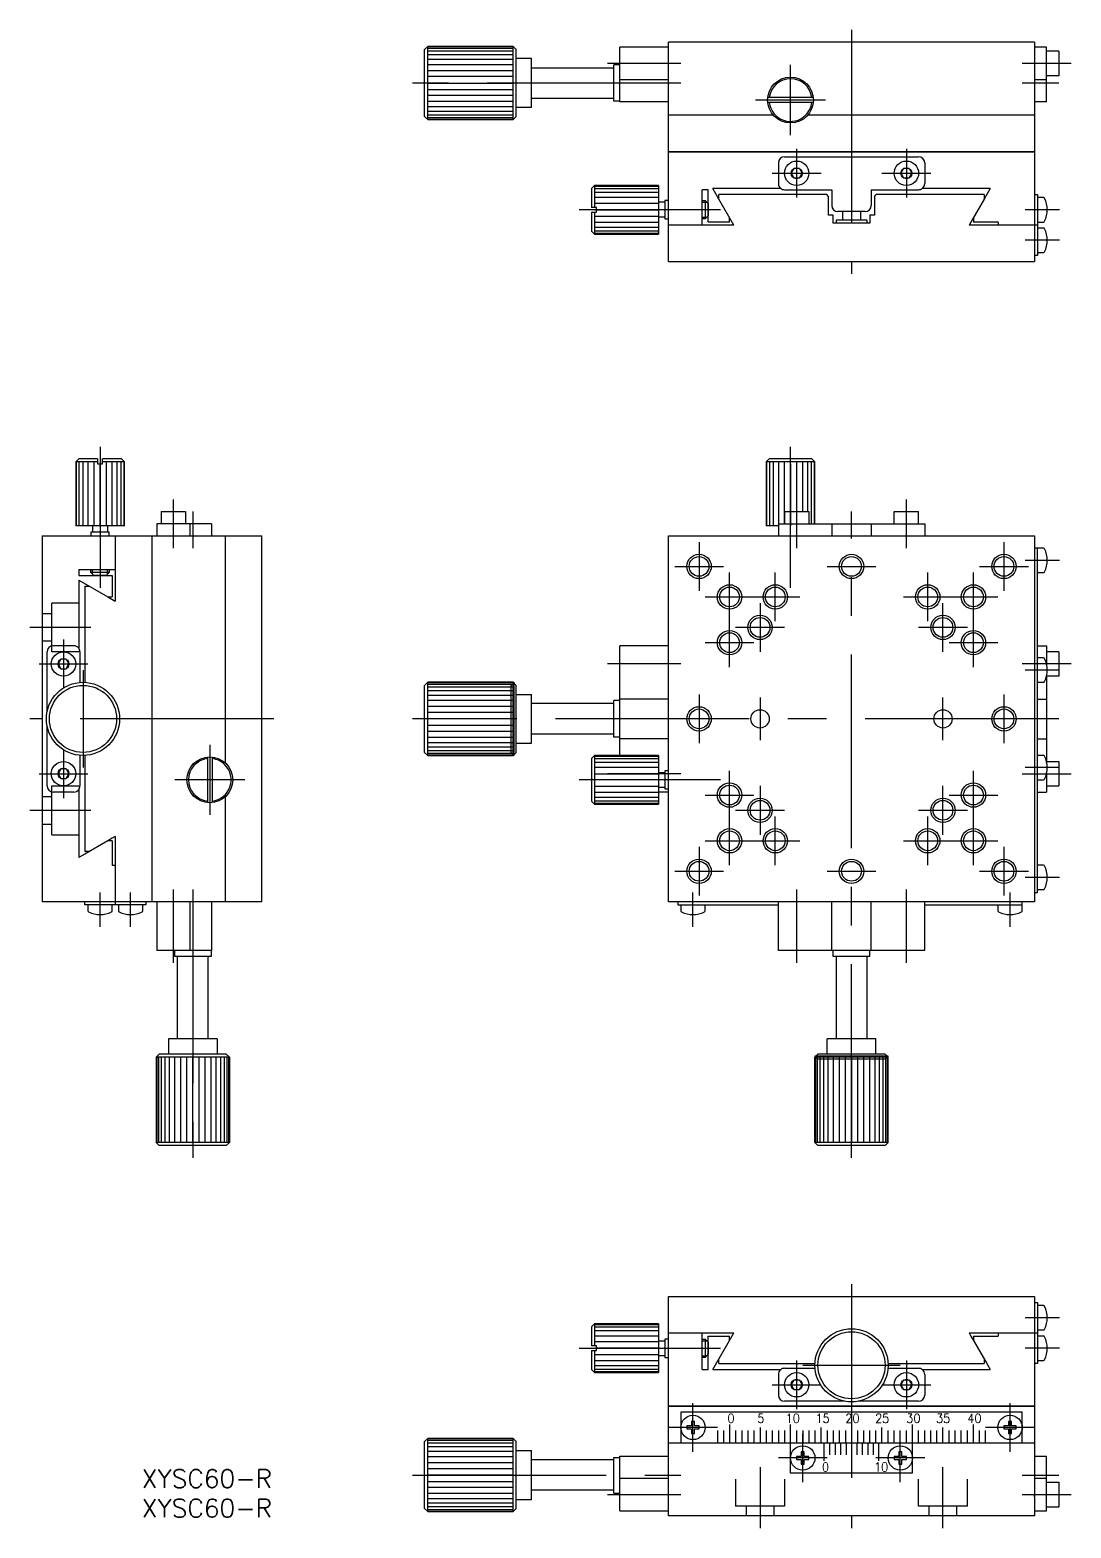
# Model space of a CAD drawing. Extents: x -135 to 243, y -133 to 113.
# Drawn here: x -134.7 to 36, y -132.7 to 113 of the extents above; entities that cross this region are included whole.
import ezdxf

# ---------------------------------------------------------------- set-up
doc = ezdxf.new("R2010")
doc.units = 0
doc.linetypes.add('CENTER', pattern=[50.8, 31.75, -6.35, 6.35, -6.35])
doc.linetypes.add('DASHED', pattern=[19.05, 12.7, -6.35])
doc.layers.get('0').update_dxf_attribs({"linetype": 'CONTINUOUS'})
doc.layers.add('CENTER', color=1, linetype='CENTER')
doc.styles.add('CONVERTER_2', font='txt.shx', dxfattribs={"width": 0.9})
doc.styles.get("Standard").update_dxf_attribs({"font": 'txt.shx', "height": 3, "bigfont": 'bigfont.shx'})

# ---------------------------------------------------------------- blocks, each defined once
blk = doc.blocks.new('*U2')
at = {"color": 7, "linetype": 'CONTINUOUS', "style": 'CONVERTER_2', "width": 0.9}
blk.add_text('0', height=1.5, dxfattribs=at).set_placement((-4.84, -123.48))
blk = doc.blocks.new('*U3')
at = {"color": 7, "linetype": 'CONTINUOUS', "style": 'CONVERTER_2', "width": 0.9}
blk.add_text('0', height=1.5, dxfattribs=at).set_placement((-20.34, -115.48))
blk = doc.blocks.new('*U4')
at = {"color": 7, "linetype": 'CONTINUOUS', "style": 'CONVERTER_2', "width": 0.9}
blk.add_text('15', height=1.5, dxfattribs=at).set_placement((-5.9, -115.48))
blk = doc.blocks.new('*U5')
at = {"color": 7, "linetype": 'CONTINUOUS', "style": 'CONVERTER_2', "width": 0.9}
blk.add_text('5', height=1.5, dxfattribs=at).set_placement((-15.45, -115.48))
blk = doc.blocks.new('*U6')
at = {"color": 7, "linetype": 'CONTINUOUS', "style": 'CONVERTER_2', "width": 0.9}
blk.add_text('10', height=1.5, dxfattribs=at).set_placement((-10.79, -115.48))
blk = doc.blocks.new('*U7')
at = {"color": 7, "linetype": 'CONTINUOUS', "style": 'CONVERTER_2', "width": 0.9}
blk.add_text('10', height=1.5, dxfattribs=at).set_placement((3.71, -123.48))
blk = doc.blocks.new('*U8')
at = {"color": 7, "linetype": 'CONTINUOUS', "style": 'CONVERTER_2', "width": 0.9}
blk.add_text('35', height=1.5, dxfattribs=at).set_placement((13.88, -115.48))
blk = doc.blocks.new('*U9')
at = {"color": 7, "linetype": 'CONTINUOUS', "style": 'CONVERTER_2', "width": 0.9}
blk.add_text('20', height=1.5, dxfattribs=at).set_placement((-1.01, -115.48))
blk = doc.blocks.new('*U10')
at = {"color": 7, "linetype": 'CONTINUOUS', "style": 'CONVERTER_2', "width": 0.9}
blk.add_text('25', height=1.5, dxfattribs=at).set_placement((3.88, -115.48))
blk = doc.blocks.new('*U11')
at = {"color": 7, "linetype": 'CONTINUOUS', "style": 'CONVERTER_2', "width": 0.9}
blk.add_text('30', height=1.5, dxfattribs=at).set_placement((8.99, -115.48))
blk = doc.blocks.new('*U12')
at = {"color": 7, "linetype": 'CONTINUOUS', "style": 'CONVERTER_2', "width": 0.9}
blk.add_text('40', height=1.5, dxfattribs=at).set_placement((18.99, -115.48))
blk = doc.blocks.new('*U24')
at = {"color": 7, "linetype": 'CONTINUOUS'}
blk.add_text('XYSC60-R', height=3, dxfattribs=at).set_placement((-116.37, -126.12))
blk = doc.blocks.new('*U25')
at = {"color": 7, "linetype": 'CONTINUOUS'}
blk.add_text('XYSC60-R', height=3, dxfattribs=at).set_placement((-116.37, -130.97))

msp = doc.modelspace()

# ---------------------------------------------------------------- linework, layer by layer
at = {"color": 7, "linetype": 'CONTINUOUS'}
for p, q in [((30, 111), (-30, 111)), ((-30, 110.2), (-30, 111)), ((-30, 101.2), (-30, 111)), ((30, 111), (30, 110.2)), ((-70, 109.8), (-69.5, 110.3)), ((-70, 106.5), (-70, 109.8)), ((-69.5, 110.21), (-69.5, 110.3)), ((-55.5, 110.3), (-69.5, 110.3)), ((-69.5, 109.94), (-69.5, 110.21)), ((-55.5, 110.21), (-69.5, 110.21)), ((-69.5, 109.5), (-69.5, 109.94)), ((-55.5, 109.94), (-69.5, 109.94)), ((-69.5, 108.9), (-69.5, 109.5)), ((-55.5, 109.5), (-69.5, 109.5)), ((-69.5, 108.16), (-69.5, 108.9)), ((-55.5, 108.9), (-69.5, 108.9)), ((-69.5, 107.3), (-69.5, 108.16)), ((-55.5, 108.16), (-69.5, 108.16)), ((-55.5, 110.3), (-55, 109.8)), ((-55.5, 110.21), (-55.5, 110.3)), ((-55.5, 109.94), (-55.5, 110.21)), ((-55.5, 109.5), (-55.5, 109.94)), ((-55.5, 108.9), (-55.5, 109.5)), ((-55.5, 108.16), (-55.5, 108.9)), ((-55.5, 107.3), (-55.5, 108.16)), ((-55, 98.8), (-55, 109.8)), ((-52.5, 108.3), (-55, 108.3)), ((-55, 100.3), (-55, 108.3)), ((-52.5, 100.3), (-52.5, 108.3)), ((-52.5, 106.8), (-52.5, 108.3)), ((-30, 110.2), (-38, 110.2)), ((-38, 104.8), (-38, 110.2)), ((32, 110.2), (30, 110.2)), ((30, 110.2), (30, 107.3)), ((32, 107.5), (32, 110.2)), ((34, 109.5), (32, 109.5)), ((34, 109.5), (34, 107.5)), ((-70, 106.3), (-70, 106.5)), ((-70, 102.3), (-70, 106.3)), ((-69.5, 106.32), (-69.5, 107.3)), ((-55.5, 107.3), (-69.5, 107.3)), ((-69.5, 105.34), (-69.5, 106.32)), ((-55.5, 106.32), (-69.5, 106.32)), ((-55.5, 106.32), (-55.5, 107.3)), ((-55.5, 105.34), (-55.5, 106.32)), ((-52.5, 106.8), (-39, 106.8)), ((-52.5, 101.8), (-52.5, 106.8)), ((-38, 107.3), (-39, 107.3)), ((-39, 101.3), (-39, 107.3)), ((30, 107.9), (30, 97)), ((30, 107.5), (30, 101.2)), ((32, 101.2), (32, 107.5)), ((34, 107.5), (34, 105.5)), ((-69.5, 104.3), (-69.5, 105.34)), ((-55.5, 105.34), (-69.5, 105.34)), ((-69.5, 98.3), (-69.5, 104.3)), ((-69.5, 104.3), (-55.5, 104.3)), ((-69.5, 103.26), (-55.5, 103.26)), ((-55.5, 104.3), (-55.5, 105.34)), ((-55.5, 98.3), (-55.5, 104.3)), ((-30, 104.8), (-38, 104.8)), ((-38, 101.2), (-38, 104.8)), ((32, 104.8), (30, 104.8)), ((34, 105.5), (32, 105.5)), ((-70, 98.8), (-70, 102.3)), ((-69.5, 102.28), (-55.5, 102.28)), ((-69.5, 101.3), (-55.5, 101.3)), ((-52.5, 101.8), (-39, 101.8)), ((-52.5, 100.3), (-52.5, 101.8)), ((-38, 101.3), (-39, 101.3)), ((-30, 101.2), (-38, 101.2)), ((-30, 101.2), (-32, 101.2)), ((-30, 93), (-30, 101.2)), ((-6.26, 101.9), (-13.74, 101.9)), ((-6.26, 101.1), (-13.74, 101.1)), ((32, 101.2), (30, 101.2)), ((32, 101.2), (30, 101.2)), ((-70, 98.8), (-69.5, 98.3)), ((-69.5, 100.44), (-55.5, 100.44)), ((-69.5, 99.7), (-55.5, 99.7)), ((-69.5, 99.1), (-55.5, 99.1)), ((-69.5, 98.66), (-55.5, 98.66)), ((-69.5, 98.39), (-55.5, 98.39)), ((-69.5, 98.3), (-55.5, 98.3)), ((-55.5, 98.3), (-69.5, 98.3)), ((-55, 98.8), (-55.5, 98.3)), ((-52.5, 100.3), (-55, 100.3)), ((-52.5, 100.3), (-55, 100.3)), ((-12.81, 99), (-30, 99)), ((30, 99), (-7.19, 99)), ((30, 99), (12.81, 99)), ((30, 97), (30, 93)), ((30, 93), (-30, 93)), ((-30, 93), (30, 93)), ((-30, 81), (-30, 93)), ((-12, 91.2), (-12, 87.8)), ((-11, 92.2), (11, 92.2)), ((12, 91.2), (12, 87.8)), ((30, 93), (30, 75)), ((-9.45, 90.28), (-9.9, 89.5)), ((-9.9, 89.5), (-9.45, 88.72)), ((-8.55, 90.28), (-9.45, 90.28)), ((-9.45, 88.72), (-8.55, 88.72)), ((-8.55, 90.28), (-8.1, 89.5)), ((-8.55, 88.72), (-8.1, 89.5)), ((8.55, 90.28), (8.1, 89.5)), ((8.1, 89.5), (8.55, 88.72)), ((9.45, 90.28), (8.55, 90.28)), ((8.55, 88.72), (9.45, 88.72)), ((9.45, 90.28), (9.9, 89.5)), ((9.45, 88.72), (9.9, 89.5)), ((-42.64, 87), (-42.14, 87.5)), ((-42.64, 87), (-42.64, 83.9)), ((-31.64, 87.5), (-42.14, 87.5)), ((-42.14, 87.5), (-42.14, 83.9)), ((-42.14, 87.36), (-31.64, 87.36)), ((-31.64, 86.96), (-42.14, 86.96)), ((-31.64, 86.33), (-42.14, 86.33)), ((-31.64, 87.5), (-31.64, 84.73)), ((-24.5, 81), (-24.5, 86.8)), ((-23.5, 86.8), (-24.5, 86.8)), ((-24.04, 86.8), (-24.5, 86.8)), ((-23.5, 81.5), (-23.5, 86.8)), ((-11.6, 87), (-22.75, 87)), ((-21.75, 85.26), (-22.75, 87)), ((-11, 86.8), (-3.25, 86.8)), ((-3.25, 86.8), (-3.25, 84.2)), ((3.25, 86.8), (11, 86.8)), ((3.25, 86.8), (3.25, 84.2)), ((22.75, 87), (11.6, 87)), ((22.75, 87), (21.75, 85.26)), ((-41.84, 83.9), (-42.64, 83.9)), ((-31.64, 85.5), (-42.14, 85.5)), ((-31.64, 84.54), (-42.14, 84.54)), ((-41.84, 83.5), (-41.84, 83.9)), ((-31.64, 84.73), (-31.64, 83.5)), ((-30.64, 84.73), (-31.64, 84.73)), ((-30.64, 85), (-30.64, 82)), ((-30, 85), (-30.64, 85)), ((-24.5, 84.73), (-24.5, 85)), ((-24.5, 85), (-24, 85)), ((-24, 85), (-24, 82)), ((-24, 85), (-23.73, 84.73)), ((-23.73, 84.73), (-23.5, 84.5)), ((-23.5, 83.5), (-23.5, 84.5)), ((-23.5, 84.5), (-23.5, 82.5)), ((-4.05, 86), (-21.75, 86)), ((-21.75, 85.26), (-21.75, 86)), ((-19.29, 81), (-21.75, 85.26)), ((-3.75, 85.7), (-4.05, 86)), ((-3.75, 82.6), (-3.75, 85.7)), ((3.75, 85.7), (4.05, 86)), ((3.75, 85.7), (3.75, 82.6)), ((21.75, 86), (4.05, 86)), ((21.75, 85.26), (19.58, 81.5)), ((21.75, 86), (21.75, 85.26)), ((30, 86), (30.5, 86)), ((30.5, 86), (30.5, 76)), ((31.49, 85.5), (30.5, 85.5)), ((-42.64, 83.1), (-41.84, 83.1)), ((-42.64, 83.1), (-42.64, 80)), ((-42.14, 83.1), (-42.14, 79.5)), ((-42.14, 82.46), (-31.64, 82.46)), ((-42.14, 81.5), (-31.64, 81.5)), ((-41.84, 83.5), (-31.64, 83.5)), ((-41.84, 83.1), (-41.84, 83.5)), ((-31.64, 83.5), (-31.64, 82.28)), ((-31.64, 82.28), (-31.64, 79.64)), ((-30.64, 82.28), (-31.64, 82.28)), ((-30.64, 82), (-30, 82)), ((-24.5, 82.28), (-24.5, 83.5)), ((-24.5, 82), (-24.5, 82.28)), ((-24, 82), (-24.5, 82)), ((-23.73, 82.28), (-24, 82)), ((-23.5, 82.5), (-23.73, 82.28)), ((-20, 81.5), (-23.5, 81.5)), ((-20, 81.5), (-20, 82.23)), ((-3, 82.6), (-3.75, 82.6)), ((-3, 81.3), (-3, 82.6)), ((-2.5, 81.3), (-3, 81.3)), ((-1.5, 81.8), (-2.5, 81.8)), ((-2.5, 81.8), (-2.5, 81.3)), ((2.5, 81.3), (-2.5, 81.3)), ((-1.5, 83.2), (-2.25, 83.2)), ((1.5, 83.2), (-1.5, 83.2)), ((-1.5, 83.2), (-1.5, 81.8)), ((1.5, 81.8), (-1.5, 81.8)), ((1.5, 83.2), (1.5, 81.8)), ((2.25, 83.2), (1.5, 83.2)), ((2.5, 81.8), (1.5, 81.8)), ((2.5, 81.8), (2.5, 81.3)), ((3, 81.3), (2.5, 81.3)), ((3, 82.6), (3, 81.3)), ((3.75, 82.6), (3, 82.6)), ((19.58, 81.5), (19.29, 81)), ((19.58, 81.5), (19.29, 81)), ((20, 82.23), (19.58, 81.5)), ((20, 82.23), (20, 81.5)), ((24.04, 81.5), (20, 81.5)), ((24.04, 81.5), (24.04, 81)), ((30.5, 81.5), (31.49, 81.5)), ((-42.14, 79.5), (-42.64, 80)), ((-42.14, 80.67), (-31.64, 80.67)), ((-42.14, 80.04), (-31.64, 80.04)), ((-31.64, 79.64), (-42.14, 79.64)), ((-42.14, 79.5), (-31.64, 79.5)), ((-31.64, 79.64), (-31.64, 79.5)), ((-19.29, 81), (-30, 81)), ((-30, 75), (-30, 81)), ((30.5, 81), (19.29, 81)), ((31.49, 80.5), (30.5, 80.5)), ((30.5, 76.5), (31.49, 76.5)), ((-30, 75), (30, 75)), ((30.5, 76), (30, 76)), ((-127.23, 42.14), (-126.73, 42.64)), ((-127.23, 42.14), (-127.23, 31.64)), ((-123.63, 42.14), (-127.23, 42.14)), ((-127.09, 31.64), (-127.09, 42.14)), ((-123.63, 42.64), (-126.73, 42.64)), ((-126.69, 42.14), (-126.69, 31.64)), ((-126.06, 42.14), (-126.06, 31.64)), ((-125.23, 42.14), (-125.23, 31.64)), ((-124.26, 42.14), (-124.26, 31.64)), ((-123.63, 42.64), (-123.63, 41.84)), ((-123.63, 41.84), (-123.23, 41.84)), ((-123.23, 31.64), (-123.23, 41.84)), ((-123.23, 41.84), (-122.83, 41.84)), ((-119.73, 42.64), (-122.83, 42.64)), ((-122.83, 41.84), (-122.83, 42.64)), ((-119.23, 42.14), (-122.83, 42.14)), ((-122.19, 31.64), (-122.19, 42.14)), ((-121.23, 31.64), (-121.23, 42.14)), ((-120.4, 31.64), (-120.4, 42.14)), ((-119.76, 31.64), (-119.76, 42.14)), ((-119.73, 42.64), (-119.23, 42.14)), ((-119.36, 42.14), (-119.36, 31.64)), ((-119.23, 31.64), (-119.23, 42.14)), ((-14, 42.14), (-13.5, 42.64)), ((-14, 42.14), (-14, 31.64)), ((-6, 42.14), (-14, 42.14)), ((-13.86, 31.64), (-13.86, 42.14)), ((-6.5, 42.64), (-13.5, 42.64)), ((-13.46, 42.14), (-13.46, 31.64)), ((-12.83, 42.14), (-12.83, 31.64)), ((-12, 42.14), (-12, 31.64)), ((-11.04, 42.14), (-11.04, 32)), ((-10, 41.84), (-10, 31.64)), ((-8.96, 34), (-8.96, 42.14)), ((-8, 34), (-8, 42.14)), ((-7.17, 34), (-7.17, 42.14)), ((-6.54, 32), (-6.54, 42.14)), ((-6.5, 42.64), (-6, 42.14)), ((-6.14, 42.14), (-6.14, 32)), ((-6, 32), (-6, 42.14)), ((-111.23, 32), (-113.93, 32)), ((-113.93, 32), (-113.93, 30)), ((-113.23, 34), (-111.23, 34)), ((-113.23, 34), (-113.23, 32)), ((-111.23, 34), (-109.23, 34)), ((-104.93, 32), (-111.23, 32)), ((-109.23, 34), (-109.23, 32)), ((-108.53, 32), (-108.53, 30)), ((-104.93, 32), (-104.93, 30)), ((-104.93, 32), (-104.93, 30)), ((-12, 32), (-11.04, 32)), ((-12, 32), (-12, 31.64)), ((-11.04, 32), (-8.96, 32)), ((-11, 34), (-11, 32)), ((-11, 34), (-8.96, 34)), ((-8.96, 34), (-8, 34)), ((-8.96, 32), (-8, 32)), ((-8, 34), (-7.17, 34)), ((-8, 32), (-7.17, 32)), ((-7.17, 34), (-7, 34)), ((-7.17, 32), (-6.54, 32)), ((-7, 34), (-7, 32)), ((-6.54, 32), (-6.14, 32)), ((-6.14, 32), (-6, 32)), ((-6, 32), (-5, 32)), ((-6, 32), (-3.5, 32)), ((-3.5, 32), (-3.25, 32)), ((-3.25, 32), (3.25, 32)), ((-3.25, 32), (-3.25, 30)), ((3.25, 32), (3.25, 30)), ((3.25, 32), (3.5, 32)), ((3.5, 32), (5, 32)), ((5, 32), (12, 32)), ((7, 34), (11, 34)), ((7, 32), (7, 34)), ((11, 32), (11, 34)), ((11, 32), (12, 32)), ((12, 32), (12, 30)), ((-132.73, 30), (-132.73, -30)), ((-132.73, 30), (-120.73, 30)), ((-124.45, 31.64), (-127.23, 31.64)), ((-121.73, 30.64), (-124.73, 30.64)), ((-124.73, 30.64), (-124.73, 30)), ((-123.23, 31.64), (-124.45, 31.64)), ((-124.45, 31.64), (-124.45, 30.64)), ((-122, 31.64), (-123.23, 31.64)), ((-119.36, 31.64), (-122, 31.64)), ((-122, 31.64), (-122, 30.64)), ((-121.73, 30), (-121.73, 30.64)), ((-121.73, 30), (-121.23, 30)), ((-120.73, 30), (-120.73, 19.29)), ((-120.73, 30), (-114.73, 30)), ((-119.23, 31.64), (-119.36, 31.64)), ((-114.73, 30), (-114.73, -30)), ((-114.73, 30), (-114.73, -30)), ((-114.73, 30), (-113.93, 30)), ((-113.93, 30), (-111.03, 30)), ((-111.63, 30), (-100.73, 30)), ((-111.23, 30), (-104.93, 30)), ((-102.73, 30), (-102.73, -7.19)), ((-100.73, 30), (-96.73, 30)), ((-96.73, -9), (-96.73, 30)), ((-30, 30), (30, 30)), ((-30, 14), (-30, 30)), ((-13.86, 31.64), (-14, 31.64)), ((-12.83, 31.64), (-13.86, 31.64)), ((-12, 31.64), (-12.83, 31.64)), ((-12, 31.64), (-12, 30)), ((30, 30), (30, 5)), ((30.5, 28), (30, 28)), ((30.5, 0), (30.5, 28)), ((31.49, 28), (30.5, 28)), ((-126.73, 24.5), (-120.73, 24.5)), ((-126.73, 24.5), (-126.73, 23.5)), ((-126.73, 23.5), (-121.23, 23.5)), ((-126.73, 22.75), (-126.73, 11.6)), ((-126.73, 22.75), (-121.96, 20)), ((-124.73, 24), (-124.73, 24.5)), ((-121.73, 24), (-124.73, 24)), ((-124.45, 23.73), (-124.73, 24)), ((-124.23, 23.5), (-124.45, 23.73)), ((-122.23, 23.5), (-124.23, 23.5)), ((-124.23, 23.5), (-123.23, 23.5)), ((-122, 23.73), (-122.23, 23.5)), ((-121.73, 24), (-122, 23.73)), ((-121.73, 24.5), (-121.73, 24)), ((-121.23, 23.5), (-121.23, 20)), ((30.5, 24), (31.49, 24)), ((-125.73, 21.75), (-125.73, 6)), ((-125.73, 21.75), (-124.99, 21.75)), ((-121.96, 20), (-120.73, 19.29)), ((-121.96, 20), (-121.23, 20)), ((-30, 12), (-30, 14)), ((30, 14), (30, 12)), ((-131.93, 1.09), (-131.93, 11)), ((-127.53, 12), (-130.93, 12)), ((-126.53, 11), (-126.53, 5.96)), ((-30, 12), (-38, 12)), ((-38, 4), (-38, 12)), ((-30, 10), (-30, 12)), ((-30, 5), (-30, 10)), ((30, 12), (30, 10)), ((30.5, 12), (32, 12)), ((31.49, 10), (30.5, 10)), ((32, 12), (32, 8.82)), ((32, 12), (32, 11)), ((34, 11), (32, 11)), ((34, 11), (34, 7)), ((-129.68, 9.78), (-130.13, 9)), ((-130.13, 9), (-129.68, 8.22)), ((-128.78, 9.78), (-129.68, 9.78)), ((-129.68, 8.22), (-128.78, 8.22)), ((-128.78, 9.78), (-128.33, 9)), ((-128.78, 8.22), (-128.33, 9)), ((-69.5, 6), (-70, 5.5)), ((-70, 2), (-70, 5.5)), ((-69.5, 6), (-55.5, 6)), ((-69.5, 0), (-69.5, 6)), ((-55.5, 6), (-69.5, 6)), ((-55.5, 5.91), (-69.5, 5.91)), ((-55.5, 5.64), (-69.5, 5.64)), ((-55.5, 5.2), (-69.5, 5.2)), ((-55.3, 6), (-55.8, 5.5)), ((-55.8, 2), (-55.8, 5.5)), ((-55.5, 6), (-55, 5.5)), ((-55.5, 0), (-55.5, 6)), ((-55.3, 0), (-55.3, 6)), ((-55, -5.5), (-55, 5.5)), ((-30, 4), (-30, 5)), ((30, 5), (30, 3.5)), ((30.5, 6), (31.49, 6)), ((32, 7.24), (32, 5)), ((32, 7.07), (32, 4)), ((32, 7.07), (32, 4)), ((34, 7), (32, 7)), ((32, 5), (32, 3.5)), ((-55.5, 4.6), (-69.5, 4.6)), ((-55.5, 3.86), (-69.5, 3.86)), ((-55.5, 3), (-69.5, 3)), ((-55, -4), (-55, 4)), ((-55, 4), (-52.5, 4)), ((-55, 4), (-52.5, 4)), ((-52.5, -4), (-52.5, 4)), ((-52.5, 2.5), (-52.5, 4)), ((-52.5, -2.5), (-52.5, 2.5)), ((-39, 2.5), (-52.5, 2.5)), ((-39, 2.5), (-39, 3)), ((-38, 3), (-39, 3)), ((-39, -2.5), (-39, 2.5)), ((-38, 3), (-38, 4)), ((-30, 3.25), (-38, 3.25)), ((-38, 2.5), (-38, 3)), ((-38, -2.5), (-38, 2.5)), ((-30, 3), (-30, 4)), ((-30, 2.5), (-30, 3)), ((-30, -2.5), (-30, 2.5)), ((30, 4), (30, -4)), ((30, 4), (30, -4)), ((30, 3.5), (30, 3.25)), ((30, 3.25), (30, -3.25)), ((30.5, -4), (30.5, 4)), ((30.5, -4), (30.5, 4)), ((30.5, 3.25), (32, 3.25)), ((32, 4), (32, -4)), ((32, 4), (32, -4)), ((32, 3.5), (32, 3.25)), ((32, 3.25), (32, -3.25)), ((-70, -2), (-70, 2)), ((-55.5, 2.02), (-69.5, 2.02)), ((-55.5, 1.04), (-69.5, 1.04)), ((-69.5, -1.04), (-69.5, 0)), ((-55.5, 0), (-69.5, 0)), ((-55.8, -2), (-55.8, 2)), ((-55.5, -1.04), (-55.5, 0)), ((-55.3, -1.04), (-55.3, 0)), ((30.5, -28.5), (30.5, 0)), ((-131.93, -11), (-131.93, -1.09)), ((-70, -2.2), (-70, -2)), ((-70, -5.5), (-70, -2.2)), ((-69.5, -2.02), (-69.5, -1.04)), ((-69.5, -1.04), (-55.5, -1.04)), ((-69.5, -2.02), (-55.5, -2.02)), ((-69.5, -3), (-69.5, -2.02)), ((-55.8, -2.2), (-55.8, -2)), ((-55.8, -5.5), (-55.8, -2.2)), ((-55.5, -2.02), (-55.5, -1.04)), ((-55.5, -3), (-55.5, -2.02)), ((-55.3, -2.02), (-55.3, -1.04)), ((-55.3, -3), (-55.3, -2.02)), ((-69.5, -3.86), (-69.5, -3)), ((-69.5, -3), (-55.5, -3)), ((-69.5, -3.86), (-55.5, -3.86)), ((-69.5, -4.6), (-69.5, -3.86)), ((-69.5, -4.6), (-55.5, -4.6)), ((-69.5, -5.2), (-69.5, -4.6)), ((-55.5, -3.86), (-55.5, -3)), ((-55.5, -4.6), (-55.5, -3.86)), ((-55.5, -5.2), (-55.5, -4.6)), ((-55.3, -3.86), (-55.3, -3)), ((-55.3, -4.6), (-55.3, -3.86)), ((-55.3, -5.2), (-55.3, -4.6)), ((-55, -4), (-52.5, -4)), ((-52.5, -4), (-52.5, -2.5)), ((-39, -2.5), (-52.5, -2.5)), ((-39, -3), (-39, -2.5)), ((-38, -3), (-39, -3)), ((-38, -4), (-38, -2.5)), ((-30, -3.25), (-38, -3.25)), ((-38, -6), (-38, -4)), ((-30, -3), (-30, -2.5)), ((-30, -4), (-30, -3)), ((-30, -10), (-30, -4)), ((30, -3.25), (30, -3.5)), ((30, -3.5), (30, -5)), ((30.5, -3.25), (32, -3.25)), ((32, -3.25), (32, -3.5)), ((32, -3.5), (32, -5)), ((32, -4), (32, -7.07)), ((32, -4), (32, -7.07)), ((-126.53, -5.96), (-126.53, -11)), ((-125.73, -6), (-125.73, -21.75)), ((-105.63, -6.26), (-105.63, -13.74)), ((-104.83, -6.26), (-104.83, -13.74)), ((-69.5, -6), (-70, -5.5)), ((-69.5, -5.2), (-55.5, -5.2)), ((-69.5, -5.64), (-69.5, -5.2)), ((-69.5, -5.64), (-55.5, -5.64)), ((-69.5, -5.91), (-69.5, -5.64)), ((-69.5, -6), (-69.5, -5.91)), ((-69.5, -5.91), (-55.5, -5.91)), ((-69.5, -6), (-55.5, -6)), ((-55.3, -6), (-55.8, -5.5)), ((-55.5, -5.64), (-55.5, -5.2)), ((-55, -5.5), (-55.5, -6)), ((-55.5, -5.91), (-55.5, -5.64)), ((-55.5, -6), (-55.5, -5.91)), ((-55.3, -5.64), (-55.3, -5.2)), ((-55.3, -5.91), (-55.3, -5.64)), ((-55.3, -6), (-55.3, -5.91)), ((-42.64, -6.5), (-42.14, -6)), ((-42.64, -6.5), (-42.64, -13.5)), ((-42.14, -6), (-42.14, -9)), ((-38, -6), (-42.14, -6)), ((-42.14, -6.14), (-31.64, -6.14)), ((-31.64, -6.54), (-42.14, -6.54)), ((-31.64, -7.17), (-42.14, -7.17)), ((-31.64, -6), (-38, -6)), ((-31.64, -6), (-31.64, -6.14)), ((-31.64, -6.14), (-31.64, -6.54)), ((-31.64, -6.54), (-31.64, -7.17)), ((-31.64, -7.17), (-31.64, -8)), ((30, -5), (30, -30)), ((31.49, -6), (30.5, -6)), ((32, -5), (32, -7.17)), ((32, -7), (34, -7)), ((34, -7), (34, -11)), ((-129.68, -8.22), (-130.13, -9)), ((-130.13, -9), (-129.68, -9.78)), ((-128.78, -8.22), (-129.68, -8.22)), ((-129.68, -9.78), (-128.78, -9.78)), ((-128.78, -8.22), (-128.33, -9)), ((-128.78, -9.78), (-128.33, -9)), ((-96.73, -30), (-96.73, -9)), ((-31.64, -8), (-42.14, -8)), ((-42.14, -9), (-31.64, -9)), ((-42.14, -9), (-42.14, -10)), ((-31.64, -8), (-31.64, -9)), ((-31.64, -8.78), (-31.64, -10)), ((-31.64, -8.78), (-30.64, -8.78)), ((-31.64, -9), (-31.64, -10)), ((-30.64, -8.5), (-30.64, -11.5)), ((-30, -8.5), (-30.64, -8.5)), ((32, -8.93), (32, -12)), ((-127.53, -12), (-130.93, -12)), ((-126.73, -11.6), (-126.73, -22.75)), ((-42.14, -10), (-42.14, -14)), ((-38, -10), (-42.14, -10)), ((-42.14, -11.04), (-31.64, -11.04)), ((-42.14, -12), (-31.64, -12)), ((-31.64, -10), (-31.64, -11.23)), ((-31.64, -10), (-31.64, -11.04)), ((-31.64, -11.04), (-31.64, -12)), ((-31.64, -11.23), (-30.64, -11.23)), ((-31.64, -12), (-31.64, -13.86)), ((-30, -12), (-31.64, -12)), ((-30.64, -11.5), (-30, -11.5)), ((-30, -12), (-30, -10)), ((-30, -14), (-30, -12)), ((30.5, -10), (31.49, -10)), ((30.5, -12), (32, -12)), ((32, -11), (34, -11)), ((-102.73, -12.81), (-102.73, -30)), ((-42.14, -14), (-42.64, -13.5)), ((-42.14, -12.83), (-31.64, -12.83)), ((-42.14, -13.46), (-31.64, -13.46)), ((-31.64, -13.86), (-42.14, -13.86)), ((-42.14, -14), (-31.64, -14)), ((-31.64, -13.86), (-31.64, -14)), ((-30, -30), (-30, -14)), ((-121.23, -19.58), (-121.96, -20)), ((-120.73, -19.29), (-121.23, -19.58)), ((-120.73, -19.29), (-120.73, -30.5)), ((-121.96, -20), (-125.73, -22.18)), ((-124.99, -21.75), (-125.73, -21.75)), ((-121.23, -20), (-121.96, -20)), ((-121.23, -20), (-121.23, -24.04)), ((-125.73, -22.18), (-126.73, -22.75)), ((-120.73, -24.04), (-121.23, -24.04)), ((31.49, -24), (30.5, -24)), ((30, -28.5), (30.5, -28.5)), ((30.5, -28), (31.49, -28)), ((-120.23, -30), (-132.73, -30)), ((-125.73, -30.5), (-125.73, -30)), ((-120.73, -30.5), (-125.73, -30.5)), ((-125.23, -30.5), (-125.23, -31.49)), ((-121.23, -31.49), (-121.23, -30.5)), ((-115.73, -30.5), (-120.73, -30.5)), ((-118.73, -30), (-120.23, -30)), ((-120.23, -30.5), (-120.23, -31.49)), ((-114.73, -30), (-118.73, -30)), ((-116.23, -31.49), (-116.23, -30.5)), ((-115.73, -30), (-115.73, -30.5)), ((-104.93, -30), (-114.73, -30)), ((-113.93, -30), (-114.73, -30)), ((-113.93, -30), (-113.93, -38)), ((-108.53, -30), (-108.53, -38)), ((-104.93, -30), (-104.93, -38)), ((-104.93, -30), (-104.93, -32)), ((-96.73, -30), (-104.93, -30)), ((-12, -30), (-30, -30)), ((-28.5, -30), (-28.5, -30.5)), ((-28.5, -30.5), (-12, -30.5)), ((-28, -30.5), (-28, -31.49)), ((-24, -31.49), (-24, -30.5)), ((-12, -30.5), (-12, -30)), ((-3.25, -30), (-12, -30)), ((-12, -38), (-12, -30.5)), ((3.25, -30), (-3.25, -30)), ((-3.25, -38), (-3.25, -30)), ((3.25, -38), (3.25, -30)), ((12, -30), (3.25, -30)), ((12, -30.5), (12, -30)), ((30, -30), (12, -30)), ((12, -30.5), (28, -30.5)), ((12, -38), (12, -30.5)), ((24, -30.5), (24, -31.49)), ((28, -30.5), (28, -30)), ((28, -31.49), (28, -30.5)), ((-108.53, -38), (-113.93, -38)), ((-111.03, -38), (-111.03, -39)), ((-105.03, -39), (-111.03, -39)), ((-110.53, -52.5), (-110.53, -39)), ((-104.93, -38), (-108.53, -38)), ((-105.53, -52.5), (-105.53, -39)), ((-105.03, -38), (-105.03, -39)), ((-4, -38), (-12, -38)), ((-2.5, -38), (-4, -38)), ((-3, -39), (-3, -38)), ((-2.5, -39), (-3, -39)), ((2.5, -38), (-2.5, -38)), ((2.5, -39), (-2.5, -39)), ((-2.5, -39), (-2.5, -52.5)), ((3, -38), (2.5, -38)), ((2.5, -39), (2.5, -52.5)), ((3, -39), (2.5, -39)), ((4, -38), (3, -38)), ((3, -39), (3, -38)), ((12, -38), (4, -38)), ((-104.03, -52.5), (-112.03, -52.5)), ((-110.53, -52.5), (-112.03, -52.5)), ((-112.03, -52.5), (-112.03, -55)), ((-105.53, -52.5), (-110.53, -52.5)), ((-104.03, -52.5), (-105.53, -52.5)), ((-104.03, -52.5), (-104.03, -55)), ((-104.03, -52.5), (-104.03, -55)), ((4, -52.5), (-4, -52.5)), ((-4, -55), (-4, -52.5)), ((-4, -55), (-4, -52.5)), ((-2.5, -52.5), (-4, -52.5)), ((2.5, -52.5), (-2.5, -52.5)), ((4, -52.5), (2.5, -52.5)), ((4, -55), (4, -52.5)), ((-114.03, -55.5), (-113.53, -55)), ((-114.03, -55.5), (-114.03, -69.5)), ((-113.94, -55.5), (-114.03, -55.5)), ((-113.94, -55.5), (-113.94, -69.5)), ((-113.67, -55.5), (-113.94, -55.5)), ((-113.67, -55.5), (-113.67, -69.5)), ((-113.22, -55.5), (-113.67, -55.5)), ((-102.53, -55), (-113.53, -55)), ((-113.22, -55.5), (-113.22, -69.5)), ((-112.62, -55.5), (-113.22, -55.5)), ((-112.62, -55.5), (-112.62, -69.5)), ((-111.88, -55.5), (-112.62, -55.5)), ((-104.03, -55), (-112.03, -55)), ((-111.88, -55.5), (-111.88, -69.5)), ((-111.03, -55.5), (-111.88, -55.5)), ((-111.03, -55.5), (-111.03, -69.5)), ((-110.05, -55.5), (-111.03, -55.5)), ((-110.05, -55.5), (-110.05, -69.5)), ((-109.07, -55.5), (-110.05, -55.5)), ((-109.07, -55.5), (-109.07, -69.5)), ((-108.03, -55.5), (-109.07, -55.5)), ((-102.03, -55.5), (-108.03, -55.5)), ((-108.03, -69.5), (-108.03, -55.5)), ((-106.99, -69.5), (-106.99, -55.5)), ((-106.01, -69.5), (-106.01, -55.5)), ((-105.03, -69.5), (-105.03, -55.5)), ((-104.17, -69.5), (-104.17, -55.5)), ((-103.43, -69.5), (-103.43, -55.5)), ((-102.83, -69.5), (-102.83, -55.5)), ((-102.53, -55), (-102.03, -55.5)), ((-102.39, -69.5), (-102.39, -55.5)), ((-102.12, -69.5), (-102.12, -55.5)), ((-102.03, -55.5), (-102.03, -69.5)), ((-102.03, -69.5), (-102.03, -55.5)), ((-6, -55.5), (-5.5, -55)), ((0, -55.3), (-6, -55.3)), ((-6, -55.3), (-5.5, -55.8)), ((0, -55.5), (-6, -55.5)), ((-6, -55.5), (-6, -69.5)), ((-6, -69.5), (-6, -55.5)), ((-5.91, -55.5), (-5.91, -69.5)), ((-5.64, -55.5), (-5.64, -69.5)), ((5.5, -55), (-5.5, -55)), ((-2, -55.8), (-5.5, -55.8)), ((-5.2, -55.5), (-5.2, -69.5)), ((-4.6, -55.5), (-4.6, -69.5)), ((4, -55), (-4, -55)), ((-3.86, -55.5), (-3.86, -69.5)), ((-3, -55.5), (-3, -69.5)), ((-2.02, -55.5), (-2.02, -69.5)), ((2, -55.8), (-2, -55.8)), ((-1.04, -55.5), (-1.04, -69.5)), ((1.04, -55.3), (0, -55.3)), ((0, -55.5), (0, -69.5)), ((1.04, -55.5), (0, -55.5)), ((2.02, -55.3), (1.04, -55.3)), ((1.04, -69.5), (1.04, -55.5)), ((2.02, -55.5), (1.04, -55.5)), ((2.2, -55.8), (2, -55.8)), ((3, -55.3), (2.02, -55.3)), ((2.02, -69.5), (2.02, -55.5)), ((3, -55.5), (2.02, -55.5)), ((5.5, -55.8), (2.2, -55.8)), ((3.86, -55.3), (3, -55.3)), ((3, -69.5), (3, -55.5)), ((3.86, -55.5), (3, -55.5)), ((4.6, -55.3), (3.86, -55.3)), ((3.86, -69.5), (3.86, -55.5)), ((4.6, -55.5), (3.86, -55.5)), ((5.2, -55.3), (4.6, -55.3)), ((4.6, -69.5), (4.6, -55.5)), ((5.2, -55.5), (4.6, -55.5)), ((5.64, -55.3), (5.2, -55.3)), ((5.2, -69.5), (5.2, -55.5)), ((5.64, -55.5), (5.2, -55.5)), ((5.5, -55), (6, -55.5)), ((6, -55.3), (5.5, -55.8)), ((5.91, -55.3), (5.64, -55.3)), ((5.64, -69.5), (5.64, -55.5)), ((5.91, -55.5), (5.64, -55.5)), ((6, -55.3), (5.91, -55.3)), ((5.91, -69.5), (5.91, -55.5)), ((6, -55.5), (5.91, -55.5)), ((6, -69.5), (6, -55.5)), ((-113.53, -70), (-114.03, -69.5)), ((-113.94, -69.5), (-114.03, -69.5)), ((-113.67, -69.5), (-113.94, -69.5)), ((-113.22, -69.5), (-113.67, -69.5)), ((-110.23, -70), (-113.53, -70)), ((-112.62, -69.5), (-113.22, -69.5)), ((-111.88, -69.5), (-112.62, -69.5)), ((-111.03, -69.5), (-111.88, -69.5)), ((-110.05, -69.5), (-111.03, -69.5)), ((-110.03, -70), (-110.23, -70)), ((-109.07, -69.5), (-110.05, -69.5)), ((-106.03, -70), (-110.03, -70)), ((-108.03, -69.5), (-109.07, -69.5)), ((-102.03, -69.5), (-108.03, -69.5)), ((-102.53, -70), (-106.03, -70)), ((-102.53, -70), (-102.03, -69.5)), ((0, -69.5), (-6, -69.5)), ((-6, -69.5), (-5.5, -70)), ((-2, -70), (-5.5, -70)), ((2, -70), (-2, -70)), ((1.04, -69.5), (0, -69.5)), ((2.02, -69.5), (1.04, -69.5)), ((2.2, -70), (2, -70)), ((3, -69.5), (2.02, -69.5)), ((5.5, -70), (2.2, -70)), ((3.86, -69.5), (3, -69.5)), ((4.6, -69.5), (3.86, -69.5)), ((5.2, -69.5), (4.6, -69.5)), ((5.64, -69.5), (5.2, -69.5)), ((6, -69.5), (5.5, -70)), ((5.91, -69.5), (5.64, -69.5)), ((6, -69.5), (5.91, -69.5)), ((-30, -94.73), (30, -94.73)), ((-30, -100.73), (-30, -94.73)), ((30, -94.73), (30, -98.73)), ((30, -95.73), (30.5, -95.73)), ((30.5, -95.73), (30.5, -100.73)), ((31.49, -96.23), (30.5, -96.23)), ((-42.64, -99.73), (-42.14, -99.23)), ((-42.64, -99.73), (-42.64, -102.83)), ((-42.14, -99.23), (-42.14, -102.83)), ((-31.64, -99.23), (-42.14, -99.23)), ((-42.14, -99.36), (-31.64, -99.36)), ((-31.64, -99.76), (-42.14, -99.76)), ((-31.64, -100.4), (-42.14, -100.4)), ((-31.64, -99.23), (-31.64, -99.36)), ((-31.64, -99.36), (-31.64, -102)), ((-30, -112.73), (-30, -100.73)), ((-30, -100.73), (-19.29, -100.73)), ((-24.5, -106.73), (-24.5, -100.73)), ((-20, -101.96), (-19.29, -100.73)), ((19.29, -100.73), (30.5, -100.73)), ((19.29, -100.73), (19.58, -101.23)), ((24.04, -100.73), (24.04, -101.23)), ((30, -98.73), (30, -100.23)), ((30, -100.23), (30, -112.73)), ((30.5, -100.23), (31.49, -100.23)), ((30.5, -100.73), (30.5, -105.73)), ((-41.84, -102.83), (-42.64, -102.83)), ((-31.64, -101.23), (-42.14, -101.23)), ((-31.64, -102.19), (-42.14, -102.19)), ((-41.84, -103.23), (-41.84, -102.83)), ((-31.64, -102), (-31.64, -103.23)), ((-31.64, -102), (-30.64, -102)), ((-30.64, -101.73), (-30.64, -104.73)), ((-30, -101.73), (-30.64, -101.73)), ((-30, -101.73), (-30, -101.23)), ((-24.5, -101.73), (-24, -101.73)), ((-24, -101.73), (-24, -104.73)), ((-24, -101.73), (-23.5, -102.23)), ((-23.5, -106.73), (-23.5, -101.23)), ((-23.5, -101.23), (-20, -101.23)), ((-23.5, -102.23), (-23.5, -104.23)), ((-22.75, -106.73), (-20, -101.96)), ((-20, -101.96), (-20, -101.23)), ((19.58, -101.23), (20, -101.96)), ((20, -101.23), (20, -101.96)), ((20, -101.23), (24.04, -101.23)), ((20, -101.96), (22.17, -105.73)), ((31.49, -101.23), (30.5, -101.23)), ((-42.64, -103.63), (-41.84, -103.63)), ((-42.64, -103.63), (-42.64, -106.73)), ((-42.14, -103.63), (-42.14, -107.23)), ((-42.14, -104.26), (-31.64, -104.26)), ((-42.14, -105.23), (-31.64, -105.23)), ((-31.64, -103.23), (-41.84, -103.23)), ((-41.84, -103.63), (-41.84, -103.23)), ((-31.64, -103.23), (-31.64, -104.45)), ((-31.64, -104.45), (-30.64, -104.45)), ((-31.64, -104.45), (-31.64, -107.23)), ((-30.64, -104.73), (-30, -104.73)), ((-24, -104.73), (-24.5, -104.73)), ((-23.5, -104.23), (-24, -104.73)), ((-23.5, -104.23), (-23.5, -103.23)), ((-21.75, -105.73), (-21.75, -104.99)), ((21.75, -104.99), (21.75, -105.73)), ((30.5, -105.23), (31.49, -105.23)), ((-42.14, -107.23), (-42.64, -106.73)), ((-42.14, -106.06), (-31.64, -106.06)), ((-42.14, -106.69), (-31.64, -106.69)), ((-31.64, -107.09), (-42.14, -107.09)), ((-42.14, -107.23), (-31.64, -107.23)), ((-24.5, -106.73), (-23.5, -106.73)), ((-22.75, -106.73), (-11.6, -106.73)), ((-21.75, -105.73), (-6, -105.73)), ((-12, -107.53), (-12, -110.93)), ((-11, -106.53), (-5.96, -106.53)), ((5.96, -106.53), (11, -106.53)), ((6, -105.73), (21.75, -105.73)), ((11.6, -106.73), (22.75, -106.73)), ((12, -107.53), (12, -110.93)), ((22.17, -105.73), (22.75, -106.73)), ((30.5, -105.73), (30, -105.73)), ((-9.45, -108.45), (-9.9, -109.23)), ((-9.9, -109.23), (-9.45, -110.01)), ((-8.55, -108.45), (-9.45, -108.45)), ((-9.45, -110.01), (-8.55, -110.01)), ((-8.55, -108.45), (-8.1, -109.23)), ((-8.55, -110.01), (-8.1, -109.23)), ((8.55, -108.45), (8.1, -109.23)), ((8.1, -109.23), (8.55, -110.01)), ((9.45, -108.45), (8.55, -108.45)), ((8.55, -110.01), (9.45, -110.01)), ((9.45, -108.45), (9.9, -109.23)), ((9.45, -110.01), (9.9, -109.23)), ((-30, -112.73), (30, -112.73)), ((9, -112.73), (-30, -112.73)), ((-30, -120.73), (-30, -112.73)), ((-1.09, -111.93), (-11, -111.93)), ((11, -111.93), (1.09, -111.93)), ((30, -112.73), (9, -112.73)), ((30, -112.73), (30, -130.73)), ((28, -113.73), (-28, -113.73)), ((-28, -113.73), (-28, -118.73)), ((-26.25, -115.23), (-26.25, -115.98)), ((-25.75, -115.23), (-26.25, -115.23)), ((-25.75, -115.98), (-25.75, -115.23)), ((25.75, -115.23), (25.75, -115.98)), ((26.25, -115.23), (25.75, -115.23)), ((26.25, -115.98), (26.25, -115.23)), ((28, -118.73), (28, -113.73)), ((-26.25, -115.98), (-27, -115.98)), ((-27, -115.98), (-27, -116.48)), ((-27, -116.48), (-26.25, -116.48)), ((-26.25, -116.48), (-26.25, -117.23)), ((-26.25, -117.23), (-25.75, -117.23)), ((-25, -115.98), (-25.75, -115.98)), ((-25.75, -117.23), (-25.75, -116.48)), ((-25.75, -116.48), (-25, -116.48)), ((-25, -116.48), (-25, -115.98)), ((-22, -116.73), (-22, -118.73)), ((-21, -116.73), (-21, -118.73)), ((-20, -115.73), (-20, -118.73)), ((-19, -116.73), (-19, -118.73)), ((-18, -116.73), (-18, -118.73)), ((-17, -116.73), (-17, -118.73)), ((-16, -116.73), (-16, -118.73)), ((-15, -116.23), (-15, -118.73)), ((-14, -116.73), (-14, -118.73)), ((-13, -116.73), (-13, -118.73)), ((-12, -116.73), (-12, -118.73)), ((-11, -116.73), (-11, -118.73)), ((-10, -123.73), (-10, -115.73)), ((-9, -116.73), (-9, -118.73)), ((-8, -116.73), (-8, -118.73)), ((-7, -116.73), (-7, -118.73)), ((-6, -116.73), (-6, -118.73)), ((-5, -118.73), (-5, -116.23)), ((-4, -116.73), (-4, -118.73)), ((-3, -116.73), (-3, -118.73)), ((-2, -116.73), (-2, -118.73)), ((-1, -116.73), (-1, -118.73)), ((0, -115.73), (0, -118.73)), ((1, -116.73), (1, -118.73)), ((2, -118.73), (2, -116.73)), ((3, -118.73), (3, -116.73)), ((4, -118.73), (4, -116.73)), ((5, -118.73), (5, -116.23)), ((6, -118.73), (6, -116.73)), ((7, -118.73), (7, -116.73)), ((8, -118.73), (8, -116.73)), ((9, -118.73), (9, -116.73)), ((10, -123.73), (10, -115.73)), ((11, -118.73), (11, -116.73)), ((12, -118.73), (12, -116.73)), ((13, -118.73), (13, -116.73)), ((14, -118.73), (14, -116.73)), ((15, -118.73), (15, -116.23)), ((16, -118.73), (16, -116.73)), ((17, -118.73), (17, -116.73)), ((18, -118.73), (18, -116.73)), ((19, -118.73), (19, -116.73)), ((20, -118.73), (20, -115.73)), ((21, -118.73), (21, -116.73)), ((22, -118.73), (22, -116.73)), ((25, -115.98), (25, -116.48)), ((25.75, -115.98), (25, -115.98)), ((25, -116.48), (25.75, -116.48)), ((25.75, -116.48), (25.75, -117.23)), ((25.75, -117.23), (26.25, -117.23)), ((27, -115.98), (26.25, -115.98)), ((26.25, -116.48), (27, -116.48)), ((26.25, -117.23), (26.25, -116.48)), ((27, -116.48), (27, -115.98)), ((-69.5, -118.03), (-70, -118.53)), ((-70, -122.03), (-70, -118.53)), ((-69.5, -118.03), (-55.5, -118.03)), ((-69.5, -124.03), (-69.5, -118.03)), ((-55.5, -118.03), (-69.5, -118.03)), ((-55.5, -118.12), (-69.5, -118.12)), ((-55.5, -118.39), (-69.5, -118.39)), ((-55.5, -118.83), (-69.5, -118.83)), ((-55.5, -119.43), (-69.5, -119.43)), ((-55.5, -120.17), (-69.5, -120.17)), ((-55.5, -118.03), (-55, -118.53)), ((-55.5, -124.03), (-55.5, -118.03)), ((-55, -129.53), (-55, -118.53)), ((-55, -120.03), (-52.5, -120.03)), ((-55, -120.03), (-52.5, -120.03)), ((-55, -128.03), (-55, -120.03)), ((-52.5, -121.53), (-52.5, -120.03)), ((-52.5, -128.03), (-52.5, -120.03)), ((-30, -118.73), (-18.5, -118.73)), ((-30, -130.73), (-30, -120.13)), ((-18.5, -118.73), (-6.5, -118.73)), ((-7.75, -120.23), (-8.25, -120.23)), ((-8.25, -120.23), (-8.25, -120.98)), ((-7.75, -120.98), (-7.75, -120.23)), ((-6.5, -118.73), (7.5, -118.73)), ((-4.5, -121.73), (-4.5, -118.73)), ((-3.6, -118.73), (-3.6, -120.73)), ((-2.7, -118.73), (-2.7, -120.73)), ((-1.8, -118.73), (-1.8, -120.73)), ((-0.9, -118.73), (-0.9, -120.73)), ((0, -118.73), (0, -121.23)), ((0.9, -118.73), (0.9, -120.73)), ((1.8, -120.73), (1.8, -118.73)), ((2.7, -118.73), (2.7, -120.73)), ((3.6, -120.73), (3.6, -118.73)), ((4.5, -121.73), (4.5, -118.73)), ((7.5, -118.73), (17.5, -118.73)), ((8.25, -120.23), (7.75, -120.23)), ((7.75, -120.23), (7.75, -120.98)), ((8.25, -120.98), (8.25, -120.23)), ((17.5, -118.73), (30, -118.73)), ((-70, -126.03), (-70, -122.03)), ((-55.5, -121.03), (-69.5, -121.03)), ((-55.5, -122.01), (-69.5, -122.01)), ((-52.5, -126.53), (-52.5, -121.53)), ((-39, -121.53), (-52.5, -121.53)), ((-39, -127.03), (-39, -121.13)), ((-39, -121.13), (-38, -121.13)), ((-38, -120.93), (-30, -120.93)), ((-38, -124.53), (-38, -120.93)), ((-32, -120.93), (-30, -120.93)), ((-30, -130.73), (-30, -120.93)), ((-8.25, -120.98), (-9, -120.98)), ((-9, -120.98), (-9, -121.48)), ((-9, -121.48), (-8.25, -121.48)), ((-8.25, -121.48), (-8.25, -122.23)), ((-8.25, -122.23), (-7.75, -122.23)), ((-7, -120.98), (-7.75, -120.98)), ((-7.75, -122.23), (-7.75, -121.48)), ((-7.75, -121.48), (-7, -121.48)), ((-7, -121.48), (-7, -120.98)), ((7.75, -120.98), (7, -120.98)), ((7, -120.98), (7, -121.48)), ((7, -121.48), (7.75, -121.48)), ((7.75, -121.48), (7.75, -122.23)), ((7.75, -122.23), (8.25, -122.23)), ((9, -120.98), (8.25, -120.98)), ((8.25, -122.23), (8.25, -121.48)), ((8.25, -121.48), (9, -121.48)), ((9, -121.48), (9, -120.98)), ((30, -120.93), (30, -127.23)), ((30, -120.93), (32, -120.93)), ((30, -120.93), (32, -120.93)), ((32, -127.23), (32, -120.93)), ((-55.5, -122.99), (-69.5, -122.99)), ((-69.5, -125.07), (-69.5, -124.03)), ((-55.5, -124.03), (-69.5, -124.03)), ((-69.5, -125.07), (-55.5, -125.07)), ((-69.5, -126.05), (-69.5, -125.07)), ((-55.5, -125.07), (-55.5, -124.03)), ((-55.5, -126.05), (-55.5, -125.07)), ((-38, -129.93), (-38, -124.53)), ((-38, -124.53), (-30, -124.53)), ((10, -123.73), (-10, -123.73)), ((30, -124.53), (32, -124.53)), ((32, -125.23), (34, -125.23)), ((34, -125.23), (34, -127.23)), ((-70, -126.23), (-70, -126.03)), ((-70, -129.53), (-70, -126.23)), ((-69.5, -126.05), (-55.5, -126.05)), ((-69.5, -127.03), (-69.5, -126.05)), ((-69.5, -127.03), (-55.5, -127.03)), ((-69.5, -127.88), (-69.5, -127.03)), ((-55.5, -127.03), (-55.5, -126.05)), ((-55.5, -127.88), (-55.5, -127.03)), ((-52.5, -128.03), (-52.5, -126.53)), ((-39, -126.53), (-52.5, -126.53)), ((-39, -127.03), (-38, -127.03)), ((30, -127.03), (30, -129.93)), ((30, -127.23), (30, -127.23)), ((30, -127.63), (30, -127.33)), ((30, -127.33), (30, -128.03)), ((32, -129.93), (32, -127.23)), ((34, -127.23), (34, -129.23)), ((-69.5, -130.03), (-70, -129.53)), ((-69.5, -127.88), (-55.5, -127.88)), ((-69.5, -128.62), (-69.5, -127.88)), ((-69.5, -128.62), (-55.5, -128.62)), ((-69.5, -129.22), (-69.5, -128.62)), ((-69.5, -129.22), (-55.5, -129.22)), ((-69.5, -129.67), (-69.5, -129.22)), ((-69.5, -129.94), (-69.5, -129.67)), ((-69.5, -129.67), (-55.5, -129.67)), ((-69.5, -130.03), (-69.5, -129.94)), ((-69.5, -129.94), (-55.5, -129.94)), ((-69.5, -130.03), (-55.5, -130.03)), ((-55.5, -128.62), (-55.5, -127.88)), ((-55.5, -129.22), (-55.5, -128.62)), ((-55.5, -129.67), (-55.5, -129.22)), ((-55, -129.53), (-55.5, -130.03)), ((-55.5, -129.94), (-55.5, -129.67)), ((-55.5, -130.03), (-55.5, -129.94)), ((-55, -128.03), (-52.5, -128.03)), ((-38, -129.93), (-30, -129.93)), ((-30, -130.73), (-30, -129.93)), ((30, -129.93), (32, -129.93)), ((30, -129.93), (30, -130.73)), ((32, -129.23), (34, -129.23)), ((30, -130.73), (-30, -130.73))]:
    msp.add_line(p, q, dxfattribs=at)
at = {"color": 3, "linetype": 'CONTINUOUS'}
for p, q in [((-24.5, 84.73), (-23.73, 84.73)), ((-24.5, 82.27), (-23.73, 82.27)), ((-124.46, 23.73), (-124.46, 24.5)), ((-122, 23.73), (-122, 24.5)), ((-24.5, -102), (-23.73, -102)), ((-24.5, -104.46), (-23.73, -104.46))]:
    msp.add_line(p, q, dxfattribs=at)
at = {"color": 3, "linetype": 'DASHED'}
for p, q in [((-131.13, 17.25), (-132.73, 17.25)), ((-131.13, 11), (-131.13, 19)), ((-126.73, 19), (-131.13, 19)), ((-131.13, 12.75), (-132.73, 12.75)), ((-126.73, 11), (-131.13, 11)), ((-131.13, -19), (-131.13, -11)), ((-131.13, -11), (-126.73, -11)), ((-132.73, -12.75), (-131.13, -12.75)), ((-132.73, -17.25), (-131.13, -17.25)), ((-131.13, -19), (-126.73, -19)), ((-19, -124.73), (-19, -129.13)), ((-11, -124.73), (-11, -129.13)), ((11, -129.13), (11, -124.73)), ((19, -129.13), (19, -124.73)), ((-11, -129.13), (-19, -129.13)), ((-17.25, -129.13), (-17.25, -130.73)), ((-12.75, -129.13), (-12.75, -130.73)), ((19, -129.13), (11, -129.13)), ((12.75, -130.73), (12.75, -129.13)), ((17.25, -130.73), (17.25, -129.13))]:
    msp.add_line(p, q, dxfattribs=at)
at = {"color": 7, "linetype": 'CONTINUOUS'}
for centre, radius in [((-10, 101.5), 3.76), ((-9, 89.5), 2), ((9, 89.5), 2), ((-9, 89.5), 0.9), ((9, 89.5), 0.9), ((-25, 25), 1.62), ((0, 25), 1.62), ((25, 25), 1.62), ((-20, 20), 1.62), ((-12.5, 20), 1.62), ((12.5, 20), 1.62), ((20, 20), 1.62), ((-15, 15), 1.62), ((15, 15), 1.62), ((-20, 12.5), 1.62), ((20, 12.5), 1.62), ((-129.23, 9), 2), ((-129.23, 9), 0.9), ((-126.03, 0), 6), ((-126.03, 0), 5.5), ((-25, 0), 1.62), ((-15, 0), 1.5), ((15, 0), 1.5), ((25, 0), 1.62), ((-129.23, -9), 2), ((-105.23, -10), 3.76), ((-129.23, -9), 0.9), ((-20, -12.5), 1.62), ((20, -12.5), 1.62), ((-15, -15), 1.62), ((15, -15), 1.62), ((-20, -20), 1.62), ((-12.5, -20), 1.62), ((12.5, -20), 1.62), ((20, -20), 1.62), ((-25, -25), 1.62), ((0, -25), 1.62), ((25, -25), 1.62), ((0, -106.03), 6), ((0, -106.03), 5.5), ((-9, -109.23), 2), ((9, -109.23), 2), ((-9, -109.23), 0.9), ((9, -109.23), 0.9), ((-26, -116.23), 2), ((26, -116.23), 2), ((-8, -121.23), 2), ((8, -121.23), 2)]:
    msp.add_circle(centre, radius, dxfattribs=at)
at = {"color": 3, "linetype": 'CONTINUOUS'}
for centre in [(-25, 25), (0, 25), (25, 25), (-20, 20), (-12.5, 20), (12.5, 20), (20, 20), (-15, 15), (15, 15), (-20, 12.5), (20, 12.5), (-25, 0), (25, 0), (-20, -12.5), (20, -12.5), (-15, -15), (15, -15), (-20, -20), (-12.5, -20), (12.5, -20), (20, -20), (-25, -25), (0, -25), (25, -25)]:
    msp.add_circle(centre, 2, dxfattribs=at)
at = {"color": 7, "linetype": 'CONTINUOUS'}
for centre, radius, start, end in [((-10, 101.5), 3.5, 6.5624, 173.4376), ((-10, 101.5), 3.5, 186.5624, 315), ((-10, 101.5), 3.5, 315, 353.4376), ((-11, 91.2), 1, 90, 180), ((11, 91.2), 1, 0, 90), ((-11, 87.8), 1, 180, 233.1301), ((-11, 87.8), 1, 233.1301, 270), ((11, 87.8), 1, 270, 306.8699), ((11, 87.8), 1, 306.8699, 0), ((-2.25, 84.2), 1, 180, 270), ((2.25, 84.2), 1, 270, 0), ((31.49, 85.3), 0.2, 25.6716, 90), ((27.75, 83.5), 4.35, 334.3284, 25.6716), ((31.49, 81.7), 0.2, 270, 334.3284), ((31.49, 80.3), 0.2, 25.6716, 90), ((27.75, 78.5), 4.35, 334.3284, 25.6716), ((31.49, 76.7), 0.2, 270, 334.3284), ((31.49, 27.8), 0.2, 25.6716, 90), ((27.75, 26), 4.35, 334.3284, 25.6716), ((31.49, 24.2), 0.2, 270, 334.3284), ((-130.93, 11), 1, 90, 180), ((-127.53, 11), 1, 36.8699, 90), ((-127.53, 11), 1, 0, 36.8699), ((31.49, 9.8), 0.2, 25.6716, 90), ((31.49, 9.8), 0.2, 25.6716, 90), ((27.75, 8), 4.35, 334.3284, 25.6716), ((31.49, 6.2), 0.2, 270, 334.3284), ((-105.23, -10), 3.5, 96.5624, 263.4376), ((-105.23, -10), 3.5, 45, 83.4376), ((31.49, -6.2), 0.2, 25.6716, 90), ((27.75, -8), 4.35, 334.3284, 25.6716), ((-105.23, -10), 3.5, 276.5624, 45), ((-130.93, -11), 1, 180, 270), ((-127.53, -11), 1, 270, 323.1301), ((-127.53, -11), 1, 323.1301, 0), ((31.49, -9.8), 0.2, 270, 334.3284), ((31.49, -24.2), 0.2, 25.6716, 90), ((27.75, -26), 4.35, 334.3284, 25.6716), ((31.49, -27.8), 0.2, 270, 334.3284), ((-125.03, -31.49), 0.2, 180, 244.3284), ((-123.23, -27.75), 4.35, 244.3284, 295.6716), ((-121.43, -31.49), 0.2, 295.6716, 0), ((-120.03, -31.49), 0.2, 180, 244.3284), ((-118.23, -27.75), 4.35, 244.3284, 295.6716), ((-116.43, -31.49), 0.2, 295.6716, 0), ((-27.8, -31.49), 0.2, 180, 244.3284), ((-26, -27.75), 4.35, 244.3284, 295.6716), ((-24.2, -31.49), 0.2, 295.6716, 0), ((24.2, -31.49), 0.2, 180, 244.3284), ((26, -27.75), 4.35, 244.3284, 295.6716), ((27.8, -31.49), 0.2, 295.6716, 0), ((31.49, -96.43), 0.2, 25.6716, 90), ((27.75, -98.23), 4.35, 334.3284, 25.6716), ((31.49, -100.03), 0.2, 270, 334.3284), ((31.49, -101.43), 0.2, 25.6716, 90), ((27.75, -103.23), 4.35, 334.3284, 25.6716), ((31.49, -105.03), 0.2, 270, 334.3284), ((-11, -107.53), 1, 126.8699, 180), ((-11, -107.53), 1, 90, 126.8699), ((11, -107.53), 1, 53.1301, 90), ((11, -107.53), 1, 0, 53.1301), ((-11, -110.93), 1, 180, 270), ((11, -110.93), 1, 270, 0)]:
    msp.add_arc(centre, radius, start, end, dxfattribs=at)
at = {"layer": 'CENTER', "color": 1, "linetype": 'CENTER'}
for p, q in [((0, 113), (0, 73)), ((-28, 107.5), (-40, 107.5)), ((-10, 95.74), (-10, 107.26)), ((36, 107.5), (28, 107.5)), ((-28, 104.3), (-72, 104.3)), ((34, 104.3), (28, 104.3)), ((-4.24, 101.5), (-15.76, 101.5)), ((-9, 93.5), (-9, 85.5)), ((9, 93.5), (9, 85.5)), ((-13, 89.5), (-5, 89.5)), ((5, 89.5), (13, 89.5)), ((-21.5, 83.5), (-44.64, 83.5)), ((34.1, 83.5), (28.5, 83.5)), ((34.1, 78.5), (28.5, 78.5)), ((-123.23, 44.64), (-123.23, 21.5)), ((-10, 21.5), (-10, 44.64)), ((-111.23, 36), (-111.23, 28)), ((-9, 36), (-9, 28)), ((9, 28), (9, 36)), ((-108.03, 34), (-108.03, 28)), ((0, -72), (0, 34)), ((-25, 29), (-25, 21)), ((25, 29), (25, 21)), ((-29, 25), (-21, 25)), ((-4, 25), (4, 25)), ((21, 25), (29, 25)), ((34.1, 26), (28.5, 26)), ((-20, 8.5), (-20, 24)), ((-12.5, 16), (-12.5, 24)), ((12.5, 16), (12.5, 24)), ((20, 8.5), (20, 24)), ((-24, 20), (-8.5, 20)), ((-20, 10.5), (-20, 22)), ((-20, 10.5), (-20, 22)), ((8.5, 20), (24, 20)), ((-15, 19), (-15, 11)), ((15, 11), (15, 19)), ((-124.73, 15), (-134.73, 15)), ((-11, 15), (-19, 15)), ((19, 15), (11, 15)), ((-129.23, 13), (-129.23, 5)), ((-24, 12.5), (-16, 12.5)), ((16, 12.5), (24, 12.5)), ((-133.23, 9), (-125.23, 9)), ((-126.03, 8), (-126.03, -8)), ((-28, 9), (-40, 9)), ((36, 9), (28, 9)), ((34.1, 8), (28.5, 8)), ((-25, 4), (-25, -4)), ((-15, 3.5), (-15, -3.5)), ((15, -3.5), (15, 3.5)), ((25, 4), (25, -4)), ((-94.73, 0), (-134.73, 0)), ((34, 0), (-72, 0)), ((-105.23, -4.24), (-105.23, -15.76)), ((-129.23, -5), (-129.23, -13)), ((-133.23, -9), (-125.23, -9)), ((-28, -9), (-40, -9)), ((-20, -24), (-20, -8.5)), ((20, -24), (20, -8.5)), ((28, -9), (36, -9)), ((34.1, -8), (28.5, -8)), ((-99.47, -10), (-110.99, -10)), ((-21.5, -10), (-44.64, -10)), ((-20, -22), (-20, -10.5)), ((-20, -22), (-20, -10.5)), ((-15, -11), (-15, -19)), ((15, -19), (15, -11)), ((-24, -12.5), (-16, -12.5)), ((16, -12.5), (24, -12.5)), ((-134.73, -15), (-124.73, -15)), ((-19, -15), (-11, -15)), ((-12.5, -24), (-12.5, -16)), ((11, -15), (19, -15)), ((12.5, -24), (12.5, -16)), ((-25, -21), (-25, -29)), ((-24, -20), (-8.5, -20)), ((8.5, -20), (24, -20)), ((25, -21), (25, -29)), ((-29, -25), (-21, -25)), ((-4, -25), (4, -25)), ((21, -25), (29, -25)), ((34.1, -26), (28.5, -26)), ((-123.23, -34.1), (-123.23, -28.5)), ((-118.23, -34.1), (-118.23, -28.5)), ((-111.23, -28), (-111.23, -40)), ((-108.03, -28), (-108.03, -72)), ((-26, -34.1), (-26, -28.5)), ((-9, -28), (-9, -40)), ((9, -40), (9, -28)), ((26, -34.1), (26, -28.5)), ((0, -92.73), (0, -132.73)), ((34.1, -98.23), (28.5, -98.23)), ((-44.64, -103.23), (-21.5, -103.23)), ((-9, -105.23), (-9, -113.23)), ((9, -105.23), (9, -113.23)), ((34.1, -103.23), (28.5, -103.23)), ((-8, -106.03), (8, -106.03)), ((-13, -109.23), (-5, -109.23)), ((5, -109.23), (13, -109.23)), ((-26, -120.23), (-26, -112.23)), ((26, -120.23), (26, -112.23)), ((-22, -116.23), (-30, -116.23)), ((-8, -125.23), (-8, -117.23)), ((8, -125.23), (8, -117.23)), ((30, -116.23), (22, -116.23)), ((-15, -122.73), (-15, -132.73)), ((-4, -121.23), (-12, -121.23)), ((12, -121.23), (4, -121.23)), ((15, -132.73), (15, -122.73)), ((-72, -124.03), (-28, -124.03)), ((28, -124.03), (34, -124.03)), ((-40, -127.23), (-28, -127.23)), ((28, -127.23), (36, -127.23))]:
    msp.add_line(p, q, dxfattribs=at)

# ---------------------------------------------------------------- block references
at = {"color": 7, "linetype": 'CONTINUOUS'}
for name in ['*U3', '*U5', '*U6', '*U4', '*U9', '*U10', '*U11', '*U8', '*U12', '*U2', '*U7', '*U24', '*U25']:
    msp.add_blockref(name, (0, 0), dxfattribs=at)

doc.saveas('drawing.dxf')
